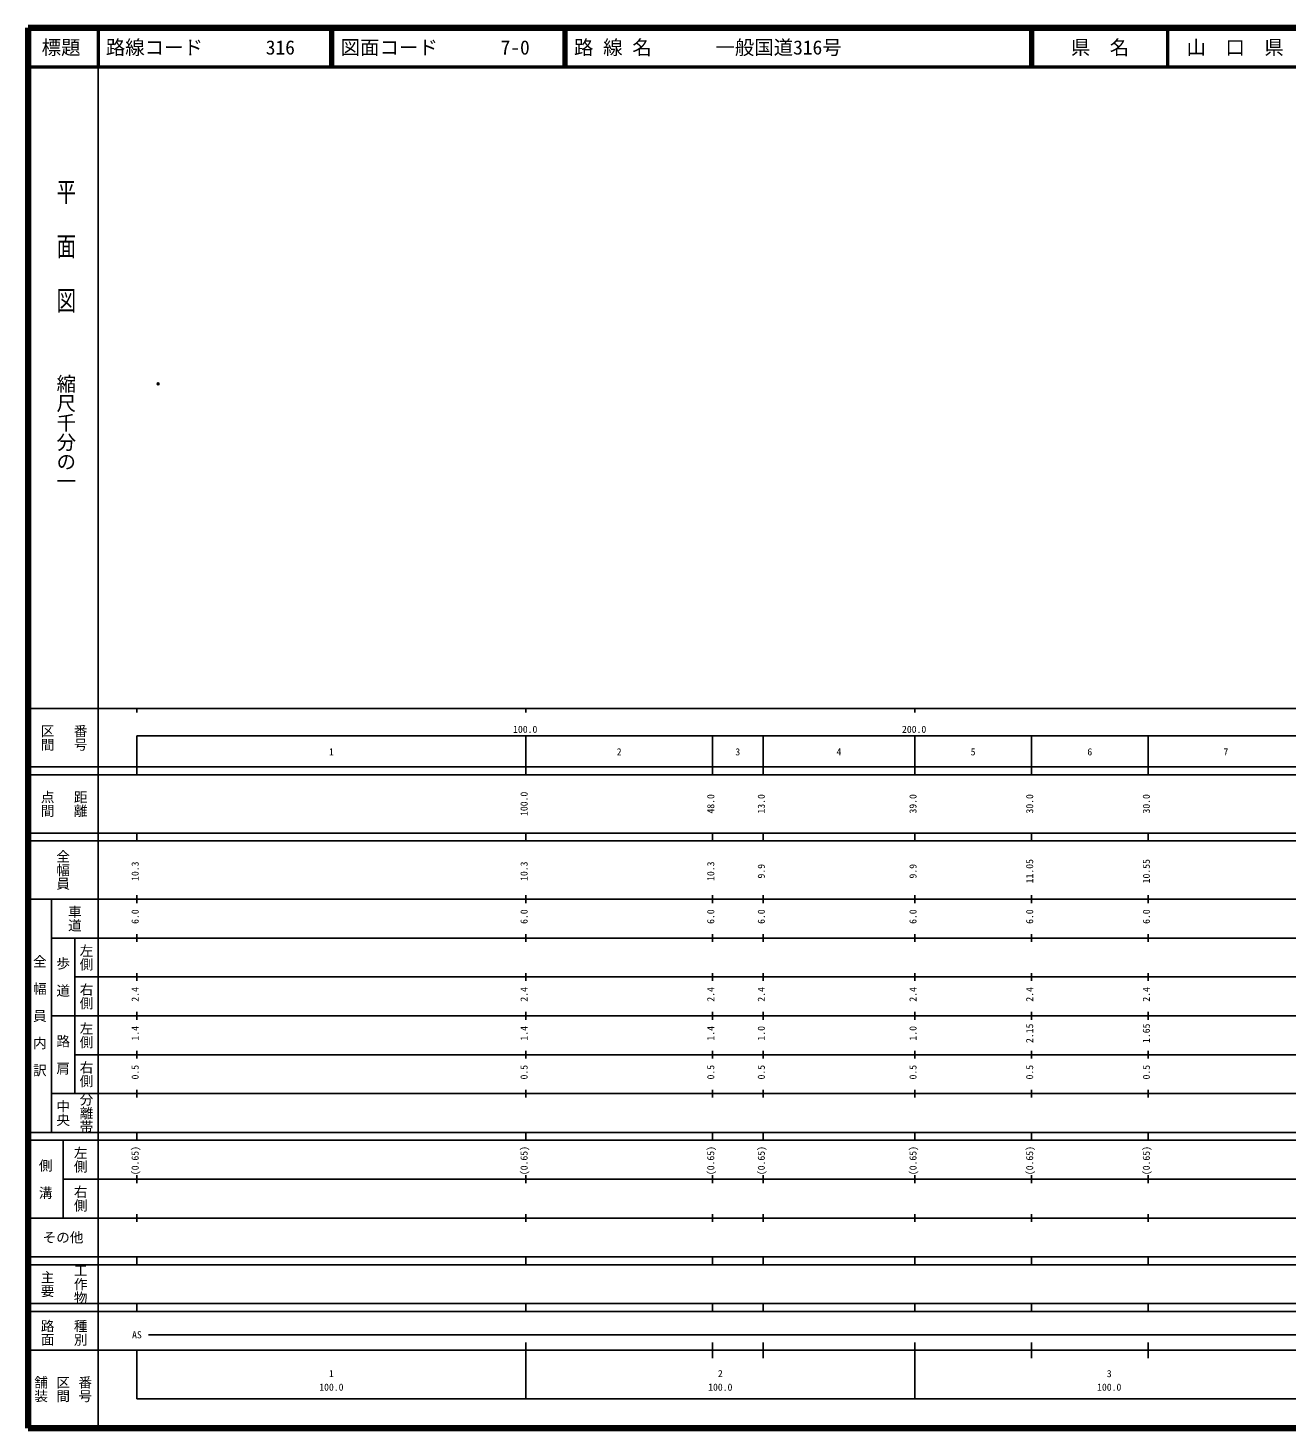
# Model space of a CAD drawing. Units: millimetres on the paper. Extents: x 40 to 680, y 20 to 380.
# Drawn here: x 40 to 363.7, y 20 to 380 of the extents above; entities that cross this region are included whole.
import ezdxf
from ezdxf.enums import TextEntityAlignment as Align

# ---------------------------------------------------------------- set-up
doc = ezdxf.new("R2010")
doc.units = ezdxf.units.MM
doc.header["$PDMODE"] = 32
doc.header["$PDSIZE"] = 0.5
doc.layers.add('M-OTRS', color=6, linetype='Continuous')
doc.layers.add('M-TTL-TXT', color=7, linetype='Continuous')
for name, color, linetype, lineweight in [('M-TTL', 2, 'Continuous', 140), ('M-TTL-BAND', 7, 'Continuous', 25), ('M-TTL-LINE', 7, 'Continuous', 50)]:
    doc.layers.add(name, color=color, linetype=linetype, lineweight=lineweight)
doc.styles.add('@ＭＳ ゴシック', font='')
doc.styles.add('ＭＳ ゴシック', font='')
doc.styles.get('@ＭＳ ゴシック').set_extended_font_data('@MS Gothic')
doc.styles.get('ＭＳ ゴシック').set_extended_font_data('MS Gothic')

msp = doc.modelspace()

# ---------------------------------------------------------------- linework, layer by layer
at = {"layer": 'M-OTRS'}
msp.add_point((73.461, 288.503), dxfattribs=at)
at = {"layer": 'M-TTL'}
for p, q in [((40, 380), (40, 20)), ((680, 380), (40, 380)), ((40, 20), (680, 20))]:
    msp.add_line(p, q, dxfattribs=at)
at = {"layer": 'M-TTL-BAND'}
for p, q in [((58, 370), (58, 20)), ((40, 205), (579, 205)), ((68, 205), (68, 204)), ((168, 205), (168, 204)), ((268, 205), (268, 204)), ((68, 198), (579, 198)), ((68, 198), (68, 188)), ((168, 188), (168, 198)), ((216, 188), (216, 198)), ((229, 188), (229, 198)), ((268, 188), (268, 198)), ((298, 188), (298, 198)), ((328, 188), (328, 198)), ((40, 190), (579, 190)), ((40, 188), (579, 188)), ((40, 173), (579, 173)), ((68, 171), (68, 173)), ((168, 171), (168, 173)), ((216, 171), (216, 173)), ((229, 171), (229, 173)), ((268, 171), (268, 173)), ((298, 171), (298, 173)), ((328, 171), (328, 173)), ((40, 171), (579, 171)), ((40, 156), (579, 156)), ((46, 96), (46, 156)), ((68, 155), (68, 157)), ((168, 155), (168, 157)), ((216, 155), (216, 157)), ((229, 155), (229, 157)), ((268, 155), (268, 157)), ((298, 155), (298, 157)), ((328, 155), (328, 157)), ((46, 146), (579, 146)), ((52, 146), (52, 106)), ((68, 145), (68, 147)), ((168, 145), (168, 147)), ((216, 145), (216, 147)), ((229, 145), (229, 147)), ((268, 145), (268, 147)), ((298, 145), (298, 147)), ((328, 145), (328, 147)), ((68, 135), (68, 137)), ((168, 135), (168, 137)), ((216, 135), (216, 137)), ((229, 135), (229, 137)), ((268, 135), (268, 137)), ((298, 135), (298, 137)), ((328, 135), (328, 137)), ((52, 136), (579, 136)), ((46, 126), (579, 126)), ((68, 125), (68, 127)), ((168, 125), (168, 127)), ((216, 125), (216, 127)), ((229, 125), (229, 127)), ((268, 125), (268, 127)), ((298, 125), (298, 127)), ((328, 125), (328, 127)), ((52, 116), (579, 116)), ((68, 115), (68, 117)), ((168, 115), (168, 117)), ((216, 115), (216, 117)), ((229, 115), (229, 117)), ((268, 115), (268, 117)), ((298, 115), (298, 117)), ((328, 115), (328, 117)), ((46, 106), (579, 106)), ((68, 105), (68, 107)), ((168, 105), (168, 107)), ((216, 105), (216, 107)), ((229, 105), (229, 107)), ((268, 105), (268, 107)), ((298, 105), (298, 107)), ((328, 105), (328, 107)), ((40, 96), (579, 96)), ((40, 94), (579, 94)), ((49, 94), (49, 74)), ((68, 94), (68, 96)), ((168, 94), (168, 96)), ((216, 94), (216, 96)), ((229, 94), (229, 96)), ((268, 94), (268, 96)), ((298, 94), (298, 96)), ((328, 94), (328, 96)), ((49, 84), (579, 84)), ((68, 83), (68, 85)), ((168, 83), (168, 85)), ((216, 83), (216, 85)), ((229, 83), (229, 85)), ((268, 83), (268, 85)), ((298, 83), (298, 85)), ((328, 83), (328, 85)), ((40, 74), (579, 74)), ((68, 73), (68, 75)), ((168, 73), (168, 75)), ((216, 73), (216, 75)), ((229, 73), (229, 75)), ((268, 73), (268, 75)), ((298, 73), (298, 75)), ((328, 73), (328, 75)), ((40, 64), (579, 64)), ((40, 62), (579, 62)), ((68, 62), (68, 64)), ((168, 62), (168, 64)), ((216, 62), (216, 64)), ((229, 62), (229, 64)), ((268, 62), (268, 64)), ((298, 62), (298, 64)), ((328, 62), (328, 64)), ((40, 52), (579, 52)), ((68, 50), (68, 52)), ((168, 50), (168, 52)), ((216, 50), (216, 52)), ((229, 50), (229, 52)), ((268, 50), (268, 52)), ((298, 50), (298, 52)), ((328, 50), (328, 52)), ((40, 50), (579, 50)), ((71, 44), (565, 44)), ((40, 40), (579, 40)), ((68, 40), (68, 27.5)), ((168, 27.5), (168, 42)), ((216, 38), (216, 42)), ((229, 38), (229, 42)), ((268, 27.5), (268, 42)), ((298, 38), (298, 42)), ((328, 38), (328, 42)), ((68, 27.5), (579, 27.5))]:
    msp.add_line(p, q, dxfattribs=at)
at = {"layer": 'M-TTL-LINE'}
for p, q in [((58, 380), (58, 370)), ((117.75, 380), (117.75, 370)), ((118.25, 380), (118.25, 370)), ((177.75, 380), (177.75, 370)), ((178.25, 380), (178.25, 370)), ((297.75, 380), (297.75, 370)), ((298.25, 380), (298.25, 370)), ((333, 380), (333, 370)), ((40, 370), (680, 370))]:
    msp.add_line(p, q, dxfattribs=at)

# ---------------------------------------------------------------- texts
at = {"layer": 'M-TTL-BAND', "style": '@ＭＳ ゴシック', "width": 1.4}
msp.add_text('平  面  図', height=3.666, rotation=270, dxfattribs=at).set_placement((49.777, 306.475), align=Align.MIDDLE_RIGHT)
at = {"layer": 'M-TTL-BAND', "style": '@ＭＳ ゴシック'}
msp.add_text('縮尺千分の一', height=3.666, rotation=270, dxfattribs=at).set_placement((49.777, 261.03), align=Align.MIDDLE_RIGHT)
for s, p in [('区間', (45, 197.5)), ('番号', (53.5, 197.5)), ('点間', (45, 180.5)), ('距離', (53.5, 180.5)), ('全幅員', (49, 163.5)), ('車道', (52, 151)), ('左側', (55, 141)), ('全\u3000幅\u3000員\u3000内\u3000訳', (43, 126)), ('歩\u3000道', (49, 136)), ('右側', (55, 131)), ('左側', (55, 121)), ('路\u3000肩', (49, 116)), ('右側', (55, 111)), ('分離帯', (55, 101)), ('中央', (49, 101)), ('左側', (53.5, 89)), ('側\u3000溝', (44.5, 84)), ('右側', (53.5, 79)), ('工作物', (53.5, 57)), ('主要', (45, 57)), ('路面', (45, 44.5)), ('種別', (53.5, 44.5)), ('舗装', (43.333, 30)), ('区間', (49, 30)), ('番号', (54.667, 30))]:
    msp.add_text(s, height=2.566, rotation=270, dxfattribs=at).set_placement(p, align=Align.MIDDLE_CENTER)
at = {"layer": 'M-TTL-BAND', "style": 'ＭＳ ゴシック'}
for s, p in [('100.0', (167.844, 198.195)), ('200.0', (267.844, 198.195)), ('1', (118, 192.405)), ('2', (192, 192.405)), ('3', (222.5, 192.405)), ('4', (248.5, 192.405)), ('5', (283, 192.405)), ('6', (313, 192.405)), ('7', (348, 192.405)), ('AS', (68, 42.5)), ('1', (118, 32.523)), ('2', (218, 32.523)), ('3', (318, 32.523)), ('100.0', (118, 29.033)), ('100.0', (218, 29.033)), ('100.0', (318, 29.033))]:
    msp.add_text(s, height=1.833, dxfattribs=at).set_placement(p, align=Align.BOTTOM_CENTER)
for s, p in [('100.0', (169, 180.5)), ('48.0', (217, 180.5)), ('13.0', (230, 180.5)), ('39.0', (269, 180.5)), ('30.0', (299, 180.5)), ('30.0', (329, 180.5)), ('11.05', (299, 163.174)), ('10.55', (329, 163.174)), ('10.3', (69, 163.174)), ('10.3', (169, 163.174)), ('10.3', (217, 163.174)), ('9.9', (230, 163.174)), ('9.9', (269, 163.174)), ('6.0', (69, 151.5)), ('6.0', (169, 151.5)), ('6.0', (217, 151.5)), ('6.0', (230, 151.5)), ('6.0', (269, 151.5)), ('6.0', (299, 151.5)), ('6.0', (329, 151.5)), ('2.4', (69, 131.5)), ('2.4', (169, 131.5)), ('2.4', (217, 131.5)), ('2.4', (230, 131.5)), ('2.4', (269, 131.5)), ('2.4', (299, 131.5)), ('2.4', (329, 131.5)), ('1.4', (69, 121.5)), ('1.4', (169, 121.5)), ('1.4', (217, 121.5)), ('1.0', (230, 121.5)), ('1.0', (269, 121.5)), ('2.15', (299, 121.5)), ('1.65', (329, 121.5)), ('0.5', (69, 111.5)), ('0.5', (169, 111.5)), ('0.5', (217, 111.5)), ('0.5', (230, 111.5)), ('0.5', (269, 111.5)), ('0.5', (299, 111.5)), ('0.5', (329, 111.5)), ('(0.65)', (69, 88.764)), ('(0.65)', (169, 88.764)), ('(0.65)', (217, 88.764)), ('(0.65)', (230, 88.764)), ('(0.65)', (269, 88.764)), ('(0.65)', (299, 88.764)), ('(0.65)', (329, 88.764))]:
    msp.add_text(s, height=1.833, rotation=90, dxfattribs=at).set_placement(p, align=Align.BOTTOM_CENTER)
msp.add_text('その他', height=2.566, dxfattribs=at).set_placement((49, 69), align=Align.MIDDLE_CENTER)
at = {"layer": 'M-TTL-TXT', "style": 'ＭＳ ゴシック'}
for s, p in [('標題', (48.5, 375)), ('県\u3000名', (315.625, 375)), ('山\u3000口\u3000県', (350.375, 375))]:
    msp.add_text(s, height=3.666, dxfattribs=at).set_placement(p, align=Align.MIDDLE_CENTER)
for s, p in [('路線コード', (60, 375)), ('316', (101.142, 375)), ('図面コード', (120.38, 375)), ('7-0', (161.521, 375)), ('路 線 名', (180.38, 375)), ('一般国道316号', (216.734, 375))]:
    msp.add_text(s, height=3.666, dxfattribs=at).set_placement(p, align=Align.MIDDLE_LEFT)

doc.saveas('drawing.dxf')
